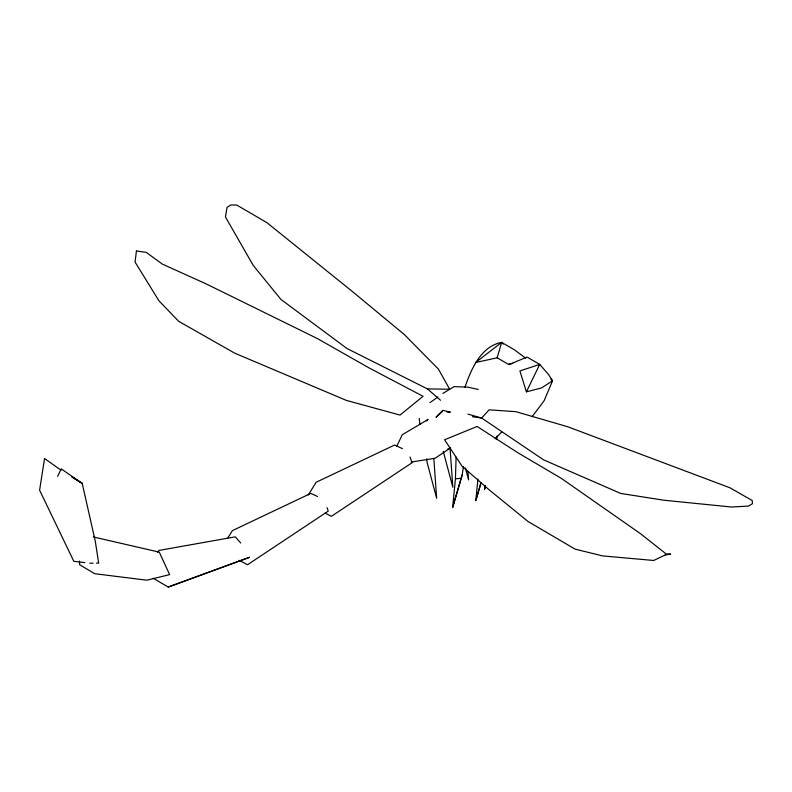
<?xml version="1.0" encoding="UTF-8"?>
<svg xmlns="http://www.w3.org/2000/svg" width="792" height="792" viewBox="0 0 792 792"><rect width="100%" height="100%" fill="white"/><g stroke="black" fill="none" stroke-linecap="round" stroke-linejoin="round"><path stroke-width="1.19" d="M463.439 466.498L462.162 474.992L452.628 507.543L455.44 478.873L456.093 457.172M480.912 483.08L475.804 500.514L477.923 479.021M485.219 486.793L484.546 489.11L484.892 485.526M496.633 439.57L497.178 435.927M465.023 387.12C471.052 369.399 480.942 346.183 501.633 342.411L514.335 349.737L525.551 358.073M452.628 507.543L460.924 479.19M501.633 342.411L475.616 362.518L497.148 357.806L501.633 342.411L503.346 344.055M475.804 500.514L480.992 482.793M484.546 489.11L485.575 485.565M462.162 474.992L461.083 478.249L455.44 478.873M396.653 446.54L402.247 434.749L428.086 419.433L426.373 420.879M526.403 391.842L519.908 370.943L539.728 364.399L548.252 374.19L552.568 380.784L541.589 387.912L526.403 391.842L539.728 364.399L527.036 357.073L508.909 364.597M57.588 476.358L61.251 468.874L82.219 483.417L95.317 541.382L98.654 563.132L96.426 563.142M227.532 538.471L232.373 530.63L310.82 493.396L317.533 496.495M308.296 495L316.147 482.259L394.604 445.025L402.435 448.648M532.076 416.74L544.074 400.821L552.568 380.784L550.876 379.15M157.568 552.212L159.093 550.41L235.303 536.837L240.728 543.025M495.069 438.857L501.732 431.967M442.134 411.692L435.996 417.275L442.797 410.315L450.381 412.177L446.846 411.969M429.957 402.673L437.887 396.99M442.837 393.426L454.182 386.605L467.953 387.179L478.289 389.456M450.47 447.935L435.085 458.251L411.276 462.053M447.797 449.014L450.569 447.688M168.25 587.05L249.52 557.311L168.25 587.05L153.123 578.229M512.84 363.419L508.137 364.152L497.148 357.806M89.763 563.191L93.1 563.171M427.452 388.912L449.648 389.218L438.451 369.151L404.385 334.6L352.282 291.426L266.785 222.552L236.719 205.049L231.076 204.95L227.086 207.256L225.453 216.978L253.222 265.389L280.883 299.386L347.005 348.52L427.452 388.912L440.53 400.257M84.863 562.617L73.814 561.31L39.6 490.169L44.55 458.518L61.103 470.24M472.418 416.731L481.645 418.037L543.629 459.875L620.75 493.446L663.676 500.197L731.561 507.019L748.41 506.078L752.4 503.771L752.222 500.514L729.887 487.763L567.745 426.749L515.869 411.682L489.09 409.83L481.645 418.037L468.032 414.127M93.278 536.936L159.271 552.143L169.607 574.616L146.857 580.199L94.634 573.695L79.655 564.716L79.448 561.082M325.007 513.067L331.373 516.334L412.018 462.756L410.028 456.994M239.105 560.34L247.599 564.706L328.244 511.117L327.047 507.662M72.161 477.14L82.219 483.417L71.983 477.022M465.409 467.963L468.587 479.902L467.983 471.488M443.292 451.45L452.826 487.248L450.094 448.777M419.196 418.384L419.918 424.472M426.749 458.865L427.126 462.528L436.669 498.326L433.848 458.647M136.412 251.024L135.076 262.093L158.964 300.821L178.685 321.314L234.63 353.123L346.361 400.396L400.01 415.077L423.067 396.287L369.458 368.132L317.364 338.55L206.009 283.823L162.439 264.152L146.134 252.321L136.412 251.024M664.904 555.093L653.697 560.479L602.583 555.905L575.071 549.123L527.957 521.433L489.387 490.02L462.033 466.132L444.579 439.768L477.13 426.462L517.918 452.796L561.162 478.269L640.005 533.343L666.092 553.895L670.636 554.093L664.904 555.093"/></g></svg>
